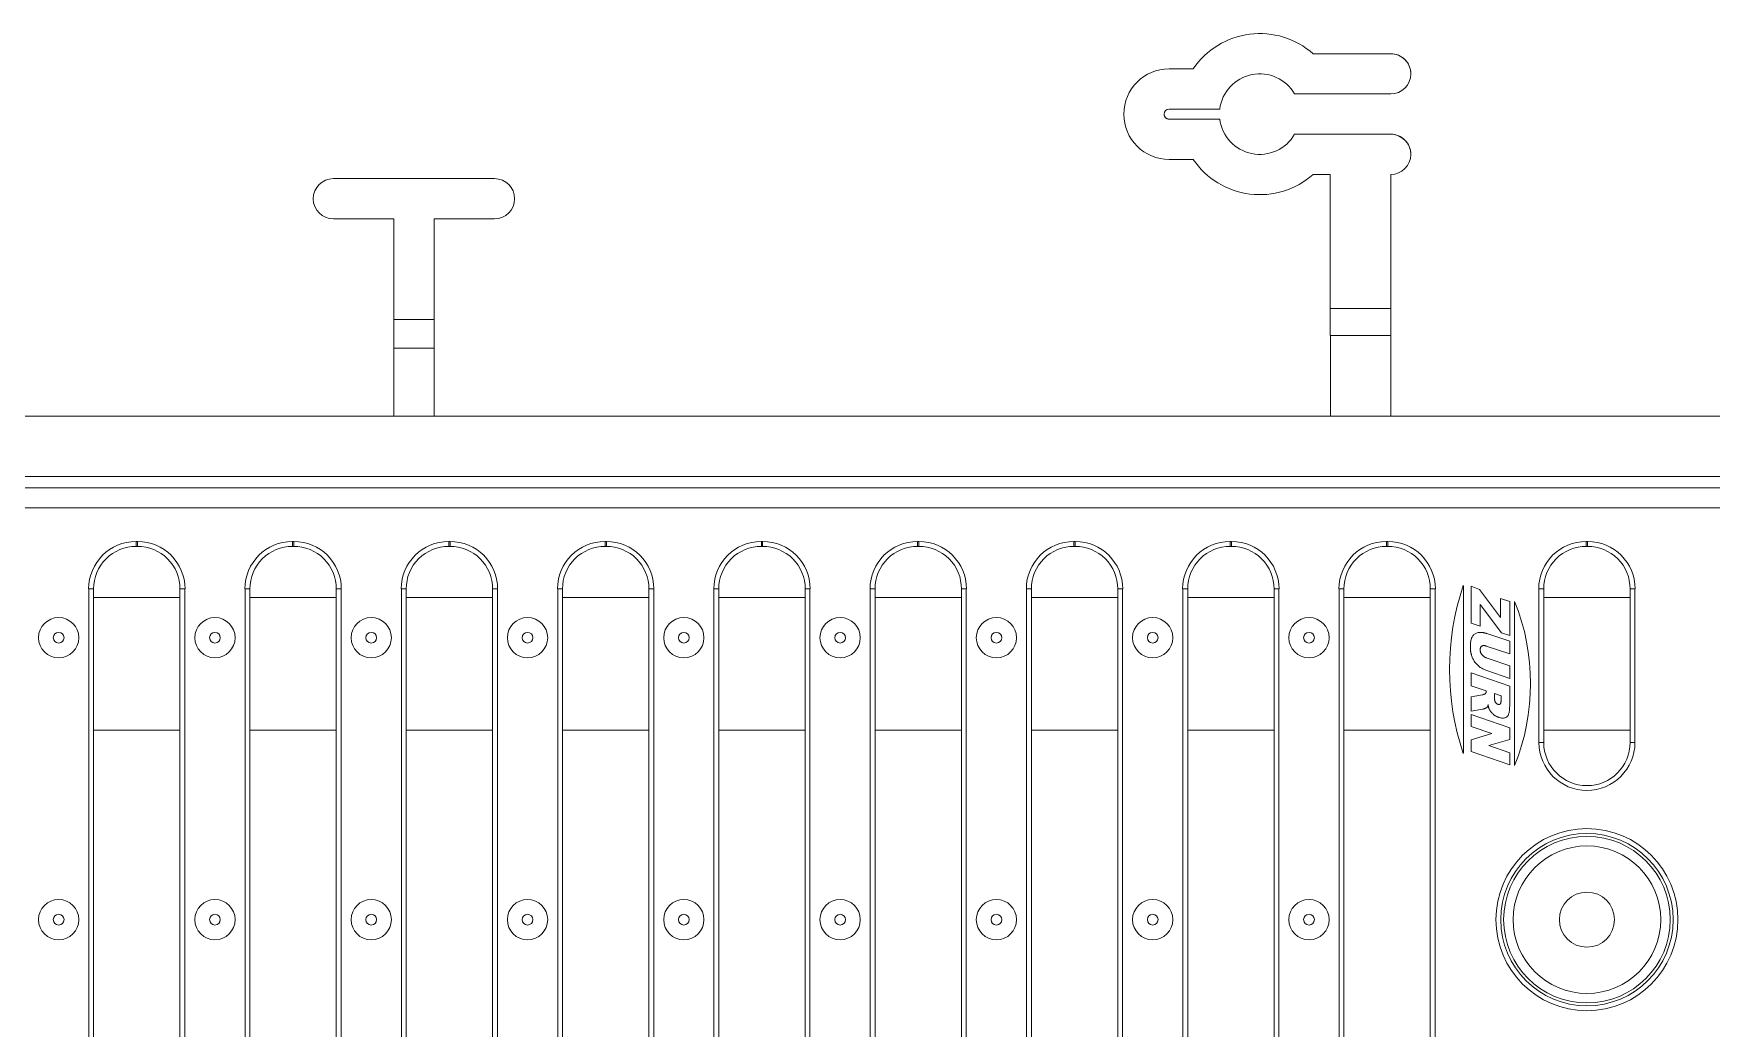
# Model space of a CAD drawing. Header units: inches. Extents: x -98 to 40, y -24 to 18.
# Drawn here: x -24.1 to -13.68, y 10.03 to 16.2 of the extents above; entities that cross this region are included whole.
import ezdxf

# ---------------------------------------------------------------- set-up
doc = ezdxf.new("R2010")
doc.units = ezdxf.units.IN
doc.header["$MEASUREMENT"] = 0

# ---------------------------------------------------------------- blocks, each defined once
blk = doc.blocks.new('A$C322A4C80')
at = {"lineweight": 0}
for p, q in [((19.925, 5.362), (0.015, 5.362)), ((0, 5.237), (19.94, 5.237)), ((0.974, 5.028), (0.966, 5.028)), ((0.966, 5.028), (0.966, 4.998)), ((0.974, 5.028), (0.974, 4.998)), ((1.944, 5.028), (1.936, 5.028)), ((1.936, 5.028), (1.936, 4.998)), ((1.944, 5.028), (1.944, 4.998)), ((2.914, 5.028), (2.906, 5.028)), ((2.906, 5.028), (2.906, 4.998)), ((2.914, 5.028), (2.914, 4.998)), ((3.884, 5.028), (3.876, 5.028)), ((3.876, 5.028), (3.876, 4.998)), ((3.884, 5.028), (3.884, 4.998)), ((4.854, 5.028), (4.846, 5.028)), ((4.846, 5.028), (4.846, 4.998)), ((4.854, 5.028), (4.854, 4.998)), ((5.824, 5.028), (5.816, 5.028)), ((5.816, 5.028), (5.816, 4.998)), ((5.824, 5.028), (5.824, 4.998)), ((6.794, 5.028), (6.786, 5.028)), ((6.786, 5.028), (6.786, 4.998)), ((6.794, 5.028), (6.794, 4.998)), ((7.764, 5.028), (7.756, 5.028)), ((7.756, 5.028), (7.756, 4.998)), ((7.764, 5.028), (7.764, 4.998)), ((8.734, 5.028), (8.726, 5.028)), ((8.726, 5.028), (8.726, 4.998)), ((8.734, 5.028), (8.734, 4.998)), ((9.966, 5.028), (9.974, 5.028)), ((9.966, 5.028), (9.966, 4.998)), ((9.974, 5.028), (9.974, 4.998)), ((0.974, 4.998), (0.966, 4.998)), ((1.944, 4.998), (1.936, 4.998)), ((2.914, 4.998), (2.906, 4.998)), ((3.884, 4.998), (3.876, 4.998)), ((4.854, 4.998), (4.846, 4.998)), ((5.824, 4.998), (5.816, 4.998)), ((6.794, 4.998), (6.786, 4.998)), ((7.764, 4.998), (7.756, 4.998)), ((8.734, 4.998), (8.726, 4.998)), ((9.974, 4.998), (9.966, 4.998)), ((0.672, 4.735), (0.672, 0.627)), ((0.702, 4.735), (0.672, 4.735)), ((0.702, 0.627), (0.702, 4.735)), ((1.268, 4.735), (1.238, 4.735)), ((1.238, 0.627), (1.238, 4.735)), ((1.268, 0.627), (1.268, 4.735)), ((1.642, 4.735), (1.642, 0.627)), ((1.642, 4.735), (1.672, 4.735)), ((1.672, 0.627), (1.672, 4.735)), ((2.238, 4.735), (2.208, 4.735)), ((2.208, 0.627), (2.208, 4.735)), ((2.238, 0.627), (2.238, 4.735)), ((2.612, 4.735), (2.612, 0.627)), ((2.612, 4.735), (2.642, 4.735)), ((2.642, 0.627), (2.642, 4.735)), ((3.208, 4.735), (3.178, 4.735)), ((3.178, 0.627), (3.178, 4.735)), ((3.208, 0.627), (3.208, 4.735)), ((3.582, 4.735), (3.582, 0.627)), ((3.582, 4.735), (3.612, 4.735)), ((3.612, 0.627), (3.612, 4.735)), ((4.178, 4.735), (4.148, 4.735)), ((4.148, 0.627), (4.148, 4.735)), ((4.178, 0.627), (4.178, 4.735)), ((4.552, 4.735), (4.552, 0.627)), ((4.552, 4.735), (4.582, 4.735)), ((4.582, 0.627), (4.582, 4.735)), ((5.148, 4.735), (5.118, 4.735)), ((5.118, 0.627), (5.118, 4.735)), ((5.148, 0.627), (5.148, 4.735)), ((5.522, 4.735), (5.522, 0.627)), ((5.522, 4.735), (5.552, 4.735)), ((5.552, 0.627), (5.552, 4.735)), ((6.118, 4.735), (6.088, 4.735)), ((6.088, 0.627), (6.088, 4.735)), ((6.118, 0.627), (6.118, 4.735)), ((6.492, 4.735), (6.492, 0.627)), ((6.492, 4.735), (6.522, 4.735)), ((6.522, 0.627), (6.522, 4.735)), ((7.088, 4.735), (7.058, 4.735)), ((7.058, 0.627), (7.058, 4.735)), ((7.088, 0.627), (7.088, 4.735)), ((7.462, 4.735), (7.462, 0.627)), ((7.462, 4.735), (7.492, 4.735)), ((7.492, 0.627), (7.492, 4.735)), ((8.058, 4.735), (8.028, 4.735)), ((8.028, 0.627), (8.028, 4.735)), ((8.058, 0.627), (8.058, 4.735)), ((8.432, 4.735), (8.432, 0.627)), ((8.432, 4.735), (8.462, 4.735)), ((8.462, 0.627), (8.462, 4.735)), ((9.028, 4.735), (8.998, 4.735)), ((8.998, 0.627), (8.998, 4.735)), ((9.028, 0.627), (9.028, 4.735)), ((9.203, 4.755), (9.203, 3.714)), ((9.251, 4.521), (9.251, 4.75)), ((9.251, 4.75), (9.304, 4.731)), ((9.304, 4.731), (9.434, 4.557)), ((9.672, 4.735), (9.672, 3.781)), ((9.672, 4.735), (9.702, 4.735)), ((9.702, 3.781), (9.702, 4.735)), ((10.268, 4.735), (10.238, 4.735)), ((10.238, 4.735), (10.238, 3.781)), ((10.268, 4.735), (10.268, 3.781)), ((9.439, 4.462), (9.307, 4.638)), ((9.307, 4.638), (9.307, 4.502)), ((9.434, 4.557), (9.434, 4.674)), ((9.434, 4.674), (9.491, 4.655)), ((9.491, 4.655), (9.491, 4.445)), ((9.521, 3.638), (9.521, 4.656)), ((9.307, 4.502), (9.251, 4.521)), ((9.491, 4.33), (9.345, 4.379)), ((9.348, 4.457), (9.491, 4.409)), ((9.491, 4.445), (9.439, 4.462)), ((9.491, 4.409), (9.491, 4.33)), ((9.345, 4.307), (9.491, 4.257)), ((9.251, 4.133), (9.251, 4.213)), ((9.251, 4.213), (9.491, 4.131)), ((9.491, 4.178), (9.348, 4.227)), ((9.491, 4.257), (9.491, 4.178)), ((9.345, 4.101), (9.251, 4.133)), ((9.251, 4.063), (9.322, 4.077)), ((9.251, 3.976), (9.251, 4.063)), ((9.345, 4.098), (9.345, 4.101)), ((9.396, 4.084), (9.437, 4.07)), ((9.396, 4.057), (9.396, 4.084)), ((9.437, 4.07), (9.437, 4.041)), ((9.491, 4.131), (9.491, 4.007)), ((9.322, 3.987), (9.251, 3.976)), ((9.251, 3.879), (9.251, 3.954)), ((9.251, 3.954), (9.491, 3.872)), ((9.379, 3.836), (9.251, 3.879)), ((9.491, 3.872), (9.491, 3.8)), ((9.251, 3.797), (9.379, 3.836)), ((9.251, 3.724), (9.251, 3.797)), ((9.491, 3.8), (9.362, 3.761)), ((9.362, 3.761), (9.491, 3.717)), ((9.672, 3.781), (9.702, 3.781)), ((10.268, 3.781), (10.238, 3.781)), ((9.491, 3.642), (9.251, 3.724)), ((9.491, 3.717), (9.491, 3.642))]:
    blk.add_line(p, q, dxfattribs=at)
at = {"lineweight": 0, "flags": 128}
for points in [[(0.966, 4.998), (0.94, 4.997), (0.915, 4.993), (0.889, 4.987), (0.865, 4.978), (0.842, 4.967), (0.819, 4.954), (0.798, 4.939), (0.779, 4.921), (0.762, 4.902), (0.746, 4.881), (0.733, 4.859), (0.722, 4.836), (0.713, 4.811), (0.707, 4.786), (0.703, 4.76), (0.702, 4.735)], [(1.238, 4.735), (1.237, 4.76), (1.233, 4.786), (1.227, 4.811), (1.218, 4.836), (1.207, 4.859), (1.194, 4.881), (1.178, 4.902), (1.161, 4.921), (1.142, 4.939), (1.121, 4.954), (1.098, 4.967), (1.075, 4.978), (1.05, 4.987), (1.025, 4.993), (1, 4.997), (0.974, 4.998)], [(1.936, 4.998), (1.91, 4.997), (1.885, 4.993), (1.859, 4.987), (1.835, 4.978), (1.812, 4.967), (1.789, 4.954), (1.768, 4.939), (1.749, 4.921), (1.732, 4.902), (1.716, 4.881), (1.703, 4.859), (1.692, 4.836), (1.683, 4.811), (1.677, 4.786), (1.673, 4.76), (1.672, 4.735)], [(2.208, 4.735), (2.207, 4.76), (2.203, 4.786), (2.197, 4.811), (2.188, 4.836), (2.177, 4.859), (2.164, 4.881), (2.148, 4.902), (2.131, 4.921), (2.112, 4.939), (2.091, 4.954), (2.068, 4.967), (2.045, 4.978), (2.02, 4.987), (1.995, 4.993), (1.97, 4.997), (1.944, 4.998)], [(2.906, 4.998), (2.88, 4.997), (2.855, 4.993), (2.829, 4.987), (2.805, 4.978), (2.782, 4.967), (2.759, 4.954), (2.738, 4.939), (2.719, 4.921), (2.702, 4.902), (2.686, 4.881), (2.673, 4.859), (2.662, 4.836), (2.653, 4.811), (2.647, 4.786), (2.643, 4.76), (2.642, 4.735)], [(3.178, 4.735), (3.177, 4.76), (3.173, 4.786), (3.167, 4.811), (3.158, 4.836), (3.147, 4.859), (3.134, 4.881), (3.118, 4.902), (3.101, 4.921), (3.082, 4.939), (3.061, 4.954), (3.038, 4.967), (3.015, 4.978), (2.99, 4.987), (2.965, 4.993), (2.94, 4.997), (2.914, 4.998)], [(3.876, 4.998), (3.85, 4.997), (3.825, 4.993), (3.799, 4.987), (3.775, 4.978), (3.752, 4.967), (3.729, 4.954), (3.708, 4.939), (3.689, 4.921), (3.672, 4.902), (3.656, 4.881), (3.643, 4.859), (3.632, 4.836), (3.623, 4.811), (3.617, 4.786), (3.613, 4.76), (3.612, 4.735)], [(4.148, 4.735), (4.147, 4.76), (4.143, 4.786), (4.137, 4.811), (4.128, 4.836), (4.117, 4.859), (4.104, 4.881), (4.088, 4.902), (4.071, 4.921), (4.052, 4.939), (4.031, 4.954), (4.008, 4.967), (3.985, 4.978), (3.96, 4.987), (3.935, 4.993), (3.91, 4.997), (3.884, 4.998)], [(4.846, 4.998), (4.82, 4.997), (4.795, 4.993), (4.769, 4.987), (4.745, 4.978), (4.722, 4.967), (4.699, 4.954), (4.678, 4.939), (4.659, 4.921), (4.642, 4.902), (4.626, 4.881), (4.613, 4.859), (4.602, 4.836), (4.593, 4.811), (4.587, 4.786), (4.583, 4.76), (4.582, 4.735)], [(5.118, 4.735), (5.117, 4.76), (5.113, 4.786), (5.107, 4.811), (5.098, 4.836), (5.087, 4.859), (5.074, 4.881), (5.058, 4.902), (5.041, 4.921), (5.022, 4.939), (5.001, 4.954), (4.978, 4.967), (4.955, 4.978), (4.93, 4.987), (4.905, 4.993), (4.88, 4.997), (4.854, 4.998)], [(5.816, 4.998), (5.79, 4.997), (5.765, 4.993), (5.739, 4.987), (5.715, 4.978), (5.692, 4.967), (5.669, 4.954), (5.648, 4.939), (5.629, 4.921), (5.612, 4.902), (5.596, 4.881), (5.583, 4.859), (5.572, 4.836), (5.563, 4.811), (5.557, 4.786), (5.553, 4.76), (5.552, 4.735)], [(6.088, 4.735), (6.087, 4.76), (6.083, 4.786), (6.077, 4.811), (6.068, 4.836), (6.057, 4.859), (6.044, 4.881), (6.028, 4.902), (6.011, 4.921), (5.992, 4.939), (5.971, 4.954), (5.948, 4.967), (5.925, 4.978), (5.9, 4.987), (5.875, 4.993), (5.85, 4.997), (5.824, 4.998)], [(6.786, 4.998), (6.76, 4.997), (6.735, 4.993), (6.709, 4.987), (6.685, 4.978), (6.662, 4.967), (6.639, 4.954), (6.618, 4.939), (6.599, 4.921), (6.582, 4.902), (6.566, 4.881), (6.553, 4.859), (6.542, 4.836), (6.533, 4.811), (6.527, 4.786), (6.523, 4.76), (6.522, 4.735)], [(7.058, 4.735), (7.057, 4.76), (7.053, 4.786), (7.047, 4.811), (7.038, 4.836), (7.027, 4.859), (7.014, 4.881), (6.998, 4.902), (6.981, 4.921), (6.962, 4.939), (6.941, 4.954), (6.918, 4.967), (6.895, 4.978), (6.87, 4.987), (6.845, 4.993), (6.82, 4.997), (6.794, 4.998)], [(7.756, 4.998), (7.73, 4.997), (7.705, 4.993), (7.679, 4.987), (7.655, 4.978), (7.632, 4.967), (7.609, 4.954), (7.588, 4.939), (7.569, 4.921), (7.552, 4.902), (7.536, 4.881), (7.523, 4.859), (7.512, 4.836), (7.503, 4.811), (7.497, 4.786), (7.493, 4.76), (7.492, 4.735)], [(8.028, 4.735), (8.027, 4.76), (8.023, 4.786), (8.017, 4.811), (8.008, 4.836), (7.997, 4.859), (7.984, 4.881), (7.968, 4.902), (7.951, 4.921), (7.932, 4.939), (7.911, 4.954), (7.888, 4.967), (7.865, 4.978), (7.84, 4.987), (7.815, 4.993), (7.79, 4.997), (7.764, 4.998)], [(8.726, 4.998), (8.7, 4.997), (8.675, 4.993), (8.649, 4.987), (8.625, 4.978), (8.602, 4.967), (8.579, 4.954), (8.558, 4.939), (8.539, 4.921), (8.522, 4.902), (8.506, 4.881), (8.493, 4.859), (8.482, 4.836), (8.473, 4.811), (8.467, 4.786), (8.463, 4.76), (8.462, 4.735)], [(8.998, 4.735), (8.997, 4.76), (8.993, 4.786), (8.987, 4.811), (8.978, 4.836), (8.967, 4.859), (8.954, 4.881), (8.938, 4.902), (8.921, 4.921), (8.902, 4.939), (8.881, 4.954), (8.858, 4.967), (8.835, 4.978), (8.81, 4.987), (8.785, 4.993), (8.76, 4.997), (8.734, 4.998)], [(9.966, 4.998), (9.94, 4.997), (9.915, 4.993), (9.889, 4.987), (9.865, 4.978), (9.842, 4.967), (9.819, 4.954), (9.798, 4.939), (9.779, 4.921), (9.762, 4.902), (9.746, 4.881), (9.733, 4.859), (9.722, 4.836), (9.713, 4.811), (9.707, 4.786), (9.703, 4.76), (9.702, 4.735)], [(10.238, 4.735), (10.237, 4.76), (10.233, 4.786), (10.227, 4.811), (10.218, 4.836), (10.207, 4.859), (10.194, 4.881), (10.178, 4.902), (10.161, 4.921), (10.142, 4.939), (10.121, 4.954), (10.098, 4.967), (10.075, 4.978), (10.05, 4.987), (10.025, 4.993), (10, 4.997), (9.974, 4.998)], [(9.247, 4.371), (9.247, 4.377), (9.247, 4.383), (9.247, 4.389), (9.248, 4.395), (9.248, 4.402), (9.249, 4.408), (9.25, 4.414), (9.251, 4.42), (9.253, 4.426), (9.254, 4.431), (9.257, 4.435), (9.259, 4.439), (9.262, 4.443), (9.265, 4.446), (9.268, 4.45), (9.272, 4.453), (9.276, 4.455), (9.28, 4.458), (9.284, 4.46), (9.289, 4.462), (9.294, 4.463), (9.298, 4.464), (9.303, 4.464), (9.308, 4.464)], [(9.308, 4.464), (9.31, 4.464), (9.312, 4.464), (9.313, 4.464), (9.315, 4.464), (9.317, 4.464), (9.319, 4.463), (9.321, 4.463), (9.322, 4.463), (9.324, 4.463), (9.326, 4.463), (9.328, 4.462), (9.329, 4.462), (9.331, 4.462), (9.333, 4.461), (9.334, 4.461), (9.336, 4.461), (9.337, 4.46), (9.339, 4.46), (9.341, 4.46), (9.342, 4.459), (9.344, 4.459), (9.345, 4.458), (9.347, 4.458), (9.348, 4.457)], [(9.345, 4.379), (9.342, 4.38), (9.339, 4.381), (9.337, 4.382), (9.334, 4.382), (9.332, 4.382), (9.329, 4.383), (9.327, 4.382), (9.325, 4.382), (9.323, 4.382), (9.321, 4.381), (9.319, 4.38), (9.318, 4.379), (9.316, 4.378), (9.315, 4.377), (9.313, 4.376), (9.312, 4.374), (9.311, 4.372), (9.31, 4.37), (9.309, 4.368), (9.309, 4.366), (9.308, 4.364), (9.308, 4.361), (9.308, 4.359), (9.308, 4.356)], [(9.254, 4.321), (9.254, 4.323), (9.253, 4.325), (9.253, 4.326), (9.252, 4.328), (9.252, 4.33), (9.251, 4.332), (9.251, 4.334), (9.25, 4.335), (9.25, 4.337), (9.249, 4.339), (9.249, 4.341), (9.249, 4.343), (9.248, 4.345), (9.248, 4.348), (9.248, 4.35), (9.248, 4.352), (9.247, 4.354), (9.247, 4.356), (9.247, 4.359), (9.247, 4.361), (9.247, 4.363), (9.247, 4.366), (9.247, 4.368), (9.247, 4.371)], [(9.348, 4.227), (9.343, 4.229), (9.338, 4.231), (9.333, 4.233), (9.328, 4.236), (9.323, 4.238), (9.318, 4.241), (9.313, 4.244), (9.308, 4.247), (9.303, 4.251), (9.299, 4.254), (9.294, 4.258), (9.29, 4.262), (9.286, 4.266), (9.282, 4.27), (9.278, 4.275), (9.275, 4.28), (9.271, 4.285), (9.268, 4.289), (9.265, 4.295), (9.262, 4.3), (9.26, 4.305), (9.258, 4.31), (9.256, 4.316), (9.254, 4.321)], [(9.308, 4.356), (9.308, 4.353), (9.308, 4.35), (9.308, 4.348), (9.309, 4.345), (9.309, 4.342), (9.31, 4.34), (9.311, 4.337), (9.312, 4.335), (9.313, 4.333), (9.314, 4.33), (9.316, 4.328), (9.317, 4.326), (9.319, 4.324), (9.321, 4.322), (9.323, 4.32), (9.325, 4.318), (9.327, 4.316), (9.329, 4.315), (9.332, 4.313), (9.334, 4.312), (9.337, 4.31), (9.339, 4.309), (9.342, 4.308), (9.345, 4.307)], [(9.322, 4.077), (9.323, 4.077), (9.324, 4.078), (9.325, 4.078), (9.326, 4.078), (9.327, 4.078), (9.328, 4.079), (9.329, 4.079), (9.33, 4.079), (9.331, 4.079), (9.332, 4.08), (9.333, 4.08), (9.334, 4.08), (9.334, 4.081), (9.335, 4.081), (9.336, 4.081), (9.336, 4.081), (9.337, 4.082), (9.338, 4.082), (9.338, 4.082), (9.338, 4.082), (9.339, 4.083), (9.339, 4.083), (9.34, 4.083), (9.34, 4.084)], [(9.34, 4.084), (9.34, 4.084), (9.341, 4.085), (9.341, 4.085), (9.341, 4.086), (9.342, 4.086), (9.342, 4.087), (9.342, 4.087), (9.343, 4.088), (9.343, 4.088), (9.343, 4.089), (9.344, 4.09), (9.344, 4.09), (9.344, 4.091), (9.344, 4.091), (9.344, 4.092), (9.345, 4.093), (9.345, 4.093), (9.345, 4.094), (9.345, 4.095), (9.345, 4.095), (9.345, 4.096), (9.345, 4.097), (9.345, 4.098), (9.345, 4.098)], [(9.351, 4), (9.35, 3.999), (9.35, 3.999), (9.349, 3.998), (9.348, 3.998), (9.347, 3.997), (9.346, 3.996), (9.345, 3.996), (9.344, 3.995), (9.342, 3.994), (9.341, 3.994), (9.339, 3.993), (9.338, 3.992), (9.336, 3.991), (9.335, 3.991), (9.333, 3.99), (9.332, 3.99), (9.33, 3.989), (9.329, 3.989), (9.328, 3.988), (9.326, 3.988), (9.325, 3.988), (9.324, 3.987), (9.323, 3.987), (9.322, 3.987)], [(9.356, 4.016), (9.356, 4.015), (9.356, 4.014), (9.356, 4.013), (9.356, 4.012), (9.356, 4.011), (9.356, 4.01), (9.355, 4.01), (9.355, 4.009), (9.355, 4.008), (9.355, 4.008), (9.355, 4.007), (9.354, 4.006), (9.354, 4.006), (9.354, 4.005), (9.354, 4.004), (9.353, 4.004), (9.353, 4.003), (9.353, 4.003), (9.353, 4.002), (9.352, 4.002), (9.352, 4.001), (9.352, 4.001), (9.351, 4), (9.351, 4)], [(9.363, 3.989), (9.363, 3.99), (9.362, 3.991), (9.362, 3.992), (9.361, 3.993), (9.361, 3.994), (9.361, 3.995), (9.36, 3.997), (9.36, 3.998), (9.359, 3.999), (9.359, 4), (9.359, 4.001), (9.358, 4.002), (9.358, 4.003), (9.358, 4.004), (9.358, 4.005), (9.357, 4.006), (9.357, 4.007), (9.357, 4.009), (9.357, 4.01), (9.357, 4.011), (9.356, 4.012), (9.356, 4.013), (9.356, 4.014), (9.356, 4.016)], [(9.423, 3.936), (9.419, 3.938), (9.416, 3.939), (9.413, 3.94), (9.41, 3.942), (9.406, 3.943), (9.404, 3.945), (9.401, 3.947), (9.398, 3.949), (9.395, 3.951), (9.392, 3.953), (9.39, 3.955), (9.387, 3.957), (9.385, 3.96), (9.382, 3.962), (9.38, 3.964), (9.378, 3.967), (9.376, 3.969), (9.374, 3.972), (9.372, 3.975), (9.37, 3.978), (9.368, 3.981), (9.366, 3.983), (9.365, 3.986), (9.363, 3.989)], [(9.399, 4.038), (9.398, 4.04), (9.398, 4.041), (9.398, 4.042), (9.398, 4.043), (9.398, 4.044), (9.397, 4.045), (9.397, 4.046), (9.397, 4.047), (9.397, 4.048), (9.397, 4.048), (9.397, 4.049), (9.396, 4.05), (9.396, 4.051), (9.396, 4.051), (9.396, 4.052), (9.396, 4.053), (9.396, 4.053), (9.396, 4.054), (9.396, 4.055), (9.396, 4.055), (9.396, 4.056), (9.396, 4.056), (9.396, 4.056), (9.396, 4.057)], [(9.417, 4.018), (9.415, 4.018), (9.414, 4.019), (9.413, 4.019), (9.412, 4.02), (9.411, 4.02), (9.41, 4.021), (9.409, 4.021), (9.408, 4.022), (9.408, 4.023), (9.407, 4.024), (9.406, 4.025), (9.405, 4.026), (9.404, 4.027), (9.403, 4.027), (9.403, 4.028), (9.402, 4.029), (9.402, 4.031), (9.401, 4.032), (9.4, 4.033), (9.4, 4.034), (9.4, 4.035), (9.399, 4.036), (9.399, 4.037), (9.399, 4.038)], [(9.437, 4.041), (9.437, 4.039), (9.437, 4.036), (9.436, 4.033), (9.436, 4.031), (9.436, 4.029), (9.435, 4.027), (9.435, 4.025), (9.434, 4.023), (9.434, 4.022), (9.433, 4.021), (9.432, 4.02), (9.432, 4.019), (9.431, 4.018), (9.43, 4.018), (9.429, 4.017), (9.428, 4.017), (9.426, 4.016), (9.425, 4.016), (9.424, 4.016), (9.423, 4.016), (9.421, 4.017), (9.42, 4.017), (9.418, 4.017), (9.417, 4.018)], [(9.491, 4.007), (9.49, 3.999), (9.49, 3.991), (9.49, 3.984), (9.489, 3.978), (9.488, 3.972), (9.487, 3.966), (9.486, 3.961), (9.484, 3.957), (9.483, 3.953), (9.481, 3.949), (9.478, 3.946), (9.476, 3.943), (9.473, 3.94), (9.47, 3.938), (9.466, 3.936), (9.462, 3.934), (9.458, 3.933), (9.453, 3.932), (9.449, 3.932), (9.444, 3.932), (9.439, 3.932), (9.434, 3.933), (9.428, 3.935), (9.423, 3.936)]]:
    blk.add_lwpolyline(points, dxfattribs=at)
at = {"lineweight": 0}
for centre, radius in [((0.485, 4.431), 0.125), ((1.455, 4.431), 0.125), ((2.425, 4.431), 0.125), ((3.395, 4.431), 0.125), ((4.365, 4.431), 0.125), ((5.335, 4.431), 0.125), ((6.305, 4.431), 0.125), ((7.275, 4.431), 0.125), ((8.245, 4.431), 0.125), ((0.485, 4.431), 0.0333), ((1.455, 4.431), 0.0333), ((2.425, 4.431), 0.0333), ((3.395, 4.431), 0.0333), ((4.365, 4.431), 0.0333), ((5.335, 4.431), 0.0333), ((6.305, 4.431), 0.0333), ((7.275, 4.431), 0.0333), ((8.245, 4.431), 0.0333), ((9.97, 2.681), 0.565), ((9.97, 2.681), 0.535), ((9.97, 2.681), 0.517), ((9.97, 2.681), 0.458), ((9.97, 2.681), 0.171), ((0.485, 2.681), 0.125), ((0.485, 2.681), 0.0333), ((1.455, 2.681), 0.125), ((1.455, 2.681), 0.0333), ((2.425, 2.681), 0.125), ((2.425, 2.681), 0.0333), ((3.395, 2.681), 0.125), ((3.395, 2.681), 0.0333), ((4.365, 2.681), 0.125), ((4.365, 2.681), 0.0333), ((5.335, 2.681), 0.125), ((5.335, 2.681), 0.0333), ((6.305, 2.681), 0.125), ((6.305, 2.681), 0.0333), ((7.275, 2.681), 0.125), ((7.275, 2.681), 0.0333), ((8.245, 2.681), 0.125), ((8.245, 2.681), 0.0333)]:
    blk.add_circle(centre, radius, dxfattribs=at)
for centre, radius, start, end in [((10.746, 4.234), 1.629, 161.353, 198.647), ((8.258, 4.147), 1.362, 338.0487, 21.9513), ((9.97, 3.781), 0.298, 180, 0), ((9.97, 3.781), 0.268, 180, 0)]:
    blk.add_arc(centre, radius, start, end, dxfattribs=at)
for centre, major_axis, start_param, end_param in [((0.968, 4.732), (-0.248, 0.165), 5.303103, 6.866607), ((0.972, 4.732), (0.248, 0.165), 5.699763, 7.263268), ((1.938, 4.732), (-0.248, 0.165), 5.303103, 6.866607), ((1.942, 4.732), (0.248, 0.165), 5.699763, 7.263268), ((2.908, 4.732), (-0.248, 0.165), 5.303103, 6.866607), ((2.912, 4.732), (0.248, 0.165), 5.699763, 7.263268), ((3.878, 4.732), (-0.248, 0.165), 5.303103, 6.866607), ((3.882, 4.732), (0.248, 0.165), 5.699763, 7.263268), ((4.848, 4.732), (-0.248, 0.165), 5.303103, 6.866607), ((4.852, 4.732), (0.248, 0.165), 5.699763, 7.263268), ((5.818, 4.732), (-0.248, 0.165), 5.303103, 6.866607), ((5.822, 4.732), (0.248, 0.165), 5.699763, 7.263268), ((6.788, 4.732), (-0.248, 0.165), 5.303103, 6.866607), ((6.792, 4.732), (0.248, 0.165), 5.699763, 7.263268), ((7.758, 4.732), (-0.248, 0.165), 5.303103, 6.866607), ((7.762, 4.732), (0.248, 0.165), 5.699763, 7.263268), ((8.728, 4.732), (-0.248, 0.165), 5.303103, 6.866607), ((8.732, 4.732), (0.248, 0.165), 5.699763, 7.263268), ((9.968, 4.732), (-0.248, 0.165), 5.303103, 6.866607), ((9.972, 4.732), (0.248, 0.165), 5.699763, 7.263268)]:
    blk.add_ellipse(centre, major_axis=major_axis, ratio=0.992126, start_param=start_param, end_param=end_param, dxfattribs=at)

msp = doc.modelspace()

# ---------------------------------------------------------------- linework, layer by layer
at = {"lineweight": 0}
for p, q in [((-15.67505, 16.0794), (-16.15687, 16.07932)), ((-15.67505, 16.07939), (-16.15687, 16.07931)), ((-16.15687, 16.07931), (-16.15687, 16.07932)), ((-15.67505, 16.07939), (-15.67505, 16.0794)), ((-16.90101, 15.9854), (-17.05008, 15.98537)), ((-16.90101, 15.98539), (-17.05008, 15.98537)), ((-17.05008, 15.98537), (-17.05008, 15.98537)), ((-16.90101, 15.98539), (-16.90101, 15.9854)), ((-15.55003, 15.95439), (-15.55003, 15.9544)), ((-16.27104, 15.8293), (-15.67501, 15.82939)), ((-17.05003, 15.73537), (-16.73558, 15.73542)), ((-17.33123, 15.70417), (-17.33123, 15.70417)), ((-16.73557, 15.67302), (-17.05002, 15.67297)), ((-16.73557, 15.67302), (-17.05002, 15.67297)), ((-17.05002, 15.67297), (-17.05002, 15.67297)), ((-16.73557, 15.67302), (-16.73557, 15.67302)), ((-15.67505, 15.5794), (-16.271, 15.5793)), ((-15.67505, 15.57939), (-16.271, 15.5793)), ((-16.271, 15.5793), (-16.271, 15.5793)), ((-15.67505, 15.57939), (-15.67505, 15.5794)), ((-17.04998, 15.42297), (-16.90094, 15.42299)), ((-15.55003, 15.45439), (-15.55003, 15.4544)), ((-16.1567, 15.32933), (-16.05001, 15.32922)), ((-16.05001, 15.32922), (-16.04995, 14.32951)), ((-15.67496, 14.49697), (-15.67501, 15.32939)), ((-22.23695, 15.304), (-21.23695, 15.304)), ((-22.23695, 15.304), (-22.23695, 15.304)), ((-21.23695, 15.304), (-22.23695, 15.304)), ((-21.23695, 15.304), (-21.23695, 15.304)), ((-22.36195, 15.179), (-22.36195, 15.179)), ((-21.11195, 15.179), (-21.11195, 15.179)), ((-21.86195, 15.054), (-22.23695, 15.054)), ((-21.86195, 14.429), (-21.86195, 15.054)), ((-21.61195, 15.054), (-21.61195, 14.429)), ((-21.23695, 15.054), (-21.61195, 15.054)), ((-16.04995, 14.49697), (-15.67496, 14.49697)), ((-16.04995, 14.32951), (-16.04995, 14.49697)), ((-15.67496, 14.49697), (-15.67495, 14.49697)), ((-15.67495, 14.49697), (-15.67495, 14.32951)), ((-21.61195, 14.429), (-21.86195, 14.429)), ((-21.86195, 14.251), (-21.86195, 14.429)), ((-21.61195, 14.429), (-21.61195, 14.251)), ((-16.04945, 14.32951), (-16.04995, 14.32951)), ((-16.04995, 14.32951), (-16.04995, 14.32949)), ((-16.04995, 14.32949), (-16.04945, 14.32949)), ((-16.04945, 14.32951), (-16.04945, 13.82951)), ((-15.67495, 14.32951), (-16.04945, 14.32951)), ((-15.67445, 14.32951), (-15.67495, 14.32951)), ((-15.67445, 14.32951), (-15.67445, 13.82951)), ((-21.61195, 14.251), (-21.86195, 14.251)), ((-21.86195, 14.251), (-21.86195, 13.82951)), ((-21.61195, 13.82951), (-21.61195, 14.251)), ((34.26305, 13.82951), (-44.48695, 13.82951)), ((34.26305, 13.45451), (-44.48695, 13.45451)), ((-23.18864, 12.70451), (-23.72527, 12.70451)), ((-22.21864, 12.70451), (-22.75527, 12.70451)), ((-21.24864, 12.70451), (-21.78527, 12.70451)), ((-20.27864, 12.70451), (-20.81527, 12.70451)), ((-19.30864, 12.70451), (-19.84527, 12.70451)), ((-18.33864, 12.70451), (-18.87527, 12.70451)), ((-17.36864, 12.70451), (-17.90527, 12.70451)), ((-16.39864, 12.70451), (-16.93527, 12.70451)), ((-15.42864, 12.70451), (-15.96527, 12.70451)), ((-14.18864, 12.70451), (-14.72527, 12.70451)), ((-23.18864, 11.88118), (-23.72527, 11.88118)), ((-22.21864, 11.88118), (-22.75527, 11.88118)), ((-21.24864, 11.88118), (-21.78527, 11.88118)), ((-20.27864, 11.88118), (-20.81527, 11.88118)), ((-19.30864, 11.88118), (-19.84527, 11.88118)), ((-18.33864, 11.88118), (-18.87527, 11.88118)), ((-17.36864, 11.88118), (-17.90527, 11.88118)), ((-16.39864, 11.88118), (-16.93527, 11.88118)), ((-15.42864, 11.88118), (-15.96527, 11.88118)), ((-14.18864, 11.88118), (-14.72527, 11.88118))]:
    msp.add_line(p, q, dxfattribs=at)
for centre, radius, start, end in [((-16.48753, 15.70427), 0.5, 48.599729, 145.787414), ((-16.48753, 15.70426), 0.5, 48.599729, 145.787414), ((-15.67503, 15.9544), 0.125, 0, 90.009351), ((-15.67503, 15.95439), 0.125, 270.009351, 90.009351), ((-17.05003, 15.70417), 0.2812, 90.009351, 270.009351), ((-17.05003, 15.70417), 0.2812, 90.009351, 180), ((-16.48753, 15.70426), 0.25, 30.009351, 172.840145), ((-17.05003, 15.70417), 0.0312, 90.009351, 270.009351), ((-17.05003, 15.70417), 0.0312, 180.00444, 270.009351), ((-16.48753, 15.70426), 0.25, 187.178557, 330.009351), ((-16.48753, 15.70427), 0.25, 187.178557, 330.009351), ((-15.67503, 15.4544), 0.125, 0, 90.009344), ((-15.67503, 15.45439), 0.125, 270.009383, 90.009344), ((-16.48753, 15.70426), 0.50002, 214.229563, 311.425009), ((-22.23695, 15.179), 0.125, 90, 270), ((-22.23695, 15.179), 0.125, 90, 180), ((-21.23695, 15.179), 0.125, 270, 90), ((-21.23695, 15.179), 0.125, 0, 90)]:
    msp.add_arc(centre, radius, start, end, dxfattribs=at)

# ---------------------------------------------------------------- block references
msp.add_blockref('A$C322A4C80', (-24.42695, 8.02355), dxfattribs=at)

doc.saveas('drawing.dxf')
